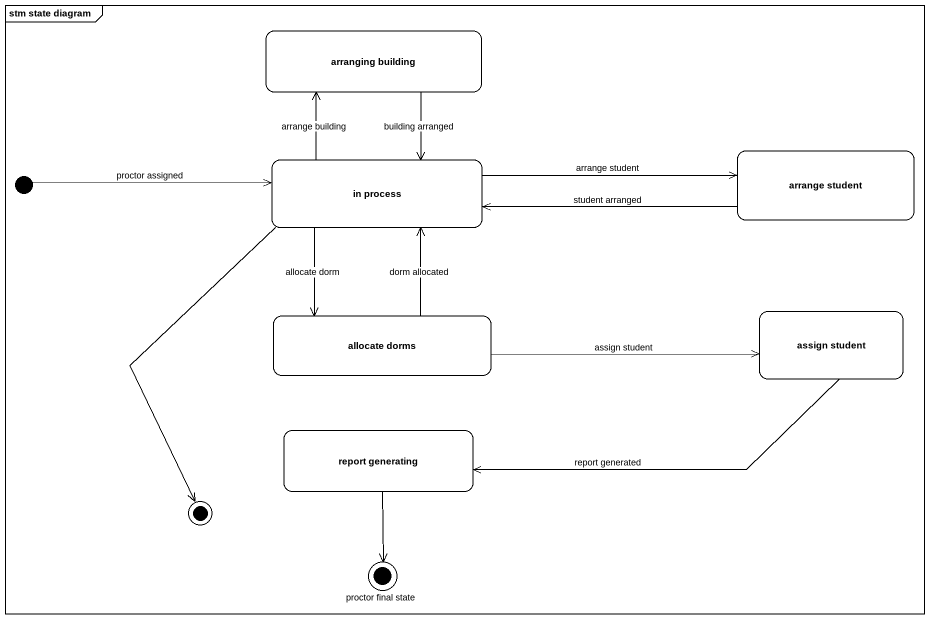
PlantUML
@startuml
mainframe stm state diagram
hide empty description
state "arranging building" as arranging_building
state "in process" as in_process
state "arrange student" as arrange_student
state "allocate dorms" as allocate_dorms
state "assign student" as assign_student
state "report generating" as report_generating
state final1 <<end>>
state "proctor final state" as proctor_final_state <<end>>
[*] -right-> in_process : proctor assigned
arranging_building --> in_process : building arranged
in_process -up-> arranging_building : arrange building
in_process -right-> arrange_student : arrange student
in_process --> allocate_dorms : allocate dorm
in_process --> final1
arrange_student -left-> in_process : student arranged
allocate_dorms -up-> in_process : dorm allocated
allocate_dorms -right-> assign_student : assign student
assign_student -left-> report_generating : report generated
report_generating --> proctor_final_state
@enduml
